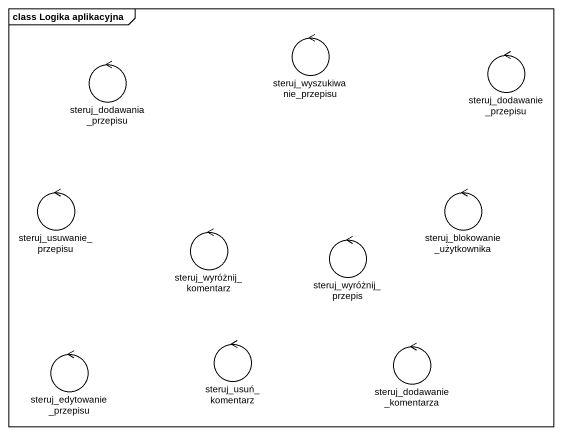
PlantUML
@startuml
mainframe class Logika aplikacyjna
control steruj_wyszukiwanie_przepisu
control steruj_dodawania_przepisu
control steruj_dodawanie_przepisu
control steruj_usuwanie_przepisu
control "steruj_blokowanie_użytkownika" as steruj_blokowanie
control steruj_wyróżnij_komentarz
control steruj_wyróżnij_przepis
control steruj_edytowanie_przepisu
control steruj_usuń_komentarz
control steruj_dodawanie_komentarza
@enduml
